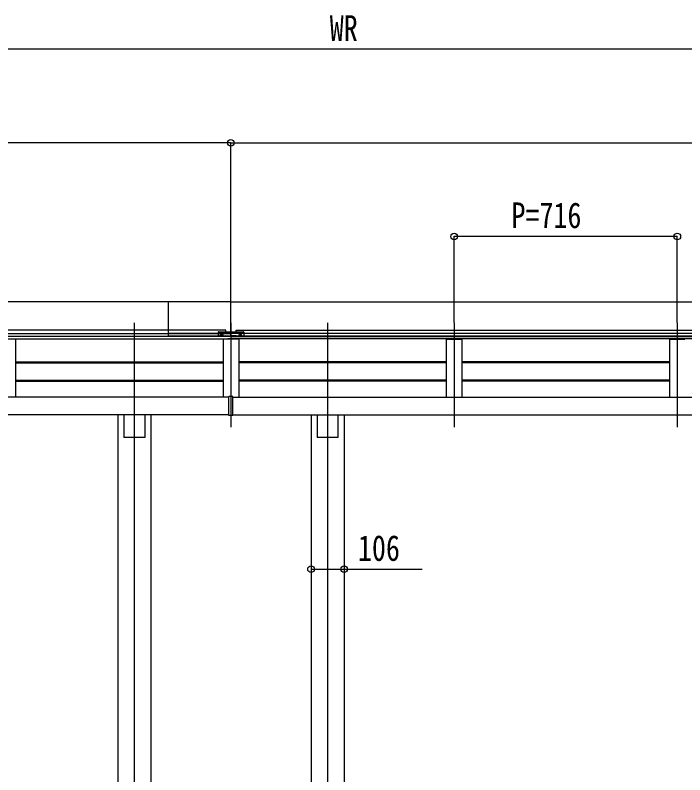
# Model space of a CAD drawing. Units: millimetres, scale not verified. Extents: x -10512 to 10512, y -7425 to 7425.
# Drawn here: x -6804 to -4656, y -2297 to 138 of the extents above; entities that cross this region are included whole.
import ezdxf
from ezdxf.enums import TextEntityAlignment as Align

# ---------------------------------------------------------------- set-up
doc = ezdxf.new("R2010")
doc.units = ezdxf.units.MM
doc.header["$LTSCALE"] = 40
for name, color, linetype in [('0-4_YKK_12', 2, 'Continuous'), ('0-5_YKK_13', 4, 'Continuous'), ('0-6_YKK_A1', 4, 'Continuous'), ('0-7_YKK_D', 6, 'Continuous')]:
    doc.layers.add(name, color=color, linetype=linetype)
doc.styles.add('ＭＳ ゴシック', font='')
doc.styles.get('ＭＳ ゴシック').set_extended_font_data('MS Gothic')

msp = doc.modelspace()

# ---------------------------------------------------------------- linework, layer by layer
at = {"layer": '0-4_YKK_12'}
for p, q in [((-6422.51, -847.87), (-6422.51, -4462.5)), ((-6112.51, -847.87), (-6112.51, -1182.85)), ((-5802.51, -847.87), (-5802.51, -4462.5)), ((-5396.51, -847.87), (-5396.51, -1182.85)), ((-5396.51, -847.87), (-5396.51, -1182.85)), ((-4680.51, -847.87), (-4680.51, -1182.85)), ((-4680.51, -847.87), (-4680.51, -1182.85))]:
    msp.add_line(p, q, dxfattribs=at)
at = {"layer": '0-5_YKK_13'}
for p, q in [((-6312.51, -891.44), (-6312.51, -781.14)), ((-8926.51, -882.24), (-6112.51, -882.24)), ((-6152.51, -882.24), (-6312.51, -882.24)), ((-6132.51, -891.44), (-6312.51, -891.44)), ((-6129.01, -890.44), (-6129.01, -890.44)), ((-2532.51, -882.24), (-6112.51, -882.24)), ((-6096.01, -890.44), (-6112.51, -890.44)), ((-6092.51, -891.44), (-5722.51, -891.44)), ((-6456.01, -1142.85), (-6456.01, -1215.88)), ((-5836.01, -1142.85), (-5836.01, -1215.88)), ((-5769.01, -1142.85), (-5769.01, -1215.88)), ((-5769.01, -1215.88), (-5836.01, -1215.88))]:
    msp.add_line(p, q, dxfattribs=at)
for points in [[(-8926.51, -781.14), (-8926.51, -891.22), (-6112.51, -891.22), (-6112.51, -781.14)], [(-2532.51, -781.14), (-2532.51, -891.22), (-6112.51, -891.22), (-6112.51, -781.14)]]:
    msp.add_lwpolyline(points, close=True, dxfattribs=at)
for points in [[(-5722.51, -882.24), (-6072.51, -882.24), (-6152.51, -882.24)], [(-6389.01, -1142.85), (-6389.01, -1215.88), (-6456.01, -1215.88)]]:
    msp.add_lwpolyline(points, dxfattribs=at)
for centre, start, end in [((-6126.19, -906.91), 99.69178, 112.19901), ((-6098.82, -906.91), 67.80099, 80.30822)]:
    msp.add_arc(centre, 16.71, start, end, dxfattribs=at)
at = {"layer": '0-6_YKK_A1'}
for p, q in [((-6129.01, -872), (-8910.01, -872)), ((-6129.01, -876.94), (-6129.01, -872)), ((-6096.01, -876.94), (-6096.01, -872)), ((-6096.01, -872), (-2549.01, -872)), ((-8936.81, -899.83), (-6102.21, -899.83)), ((-6112.51, -892.53), (-8926.51, -892.53)), ((-6153.51, -878.44), (-6153.51, -891.44)), ((-6153.51, -891.44), (-6129.51, -891.44)), ((-6152.01, -876.94), (-6073.01, -876.94)), ((-6146.91, -886.94), (-6138.11, -886.94)), ((-6144.75, -886.44), (-6143.64, -886.42)), ((-6144.75, -887.44), (-6143.64, -887.46)), ((-6143.64, -886.42), (-6143.13, -886.32)), ((-6143.64, -887.46), (-6143.13, -887.56)), ((-6143.03, -885.8), (-6143.13, -886.32)), ((-6143.03, -888.08), (-6143.13, -887.56)), ((-6143.01, -884.69), (-6143.03, -885.8)), ((-6143.01, -889.18), (-6143.03, -888.08)), ((-6142.51, -891.34), (-6142.51, -882.54)), ((-6142.01, -884.69), (-6141.99, -885.8)), ((-6142.01, -889.18), (-6141.99, -888.08)), ((-6141.99, -885.8), (-6141.89, -886.32)), ((-6141.99, -888.08), (-6141.89, -887.56)), ((-6141.37, -886.42), (-6141.89, -886.32)), ((-6141.37, -887.46), (-6141.89, -887.56)), ((-6140.26, -886.44), (-6141.37, -886.42)), ((-6140.26, -887.44), (-6141.37, -887.46)), ((-6131.68, -900.68), (-6136.52, -900.75)), ((-6093.33, -900.68), (-6131.68, -900.68)), ((-6129.51, -889.44), (-6095.51, -889.44)), ((-6129.51, -889.44), (-6129.51, -891.44)), ((-6129.39, -889.57), (-6129.34, -889.57)), ((-6129.01, -891.81), (-6129.01, -889.44)), ((-6127.77, -890.95), (-6127.72, -890.95)), ((-6126.86, -890.15), (-6126.85, -890.15)), ((-6126.35, -889.57), (-6126.3, -889.57)), ((-6124.73, -890.95), (-6124.68, -890.95)), ((-6123.31, -889.57), (-6123.26, -889.57)), ((-6122.99, -889.81), (-6122.9, -889.76)), ((-2522.21, -899.83), (-6122.81, -899.83)), ((-6121.69, -890.95), (-6121.64, -890.95)), ((-6120.35, -890.69), (-6120.34, -890.68)), ((-6120.27, -889.57), (-6120.22, -889.57)), ((-6118.65, -890.95), (-6118.6, -890.95)), ((-6118.18, -890.55), (-6118.1, -890.5)), ((-6117.23, -889.57), (-6117.18, -889.57)), ((-6117.23, -889.58), (-6117.22, -889.58)), ((-6115.61, -890.95), (-6115.56, -890.95)), ((-6114.19, -889.57), (-6114.14, -889.57)), ((-6113.84, -891.22), (-6113.83, -891.22)), ((-6112.57, -890.95), (-6112.52, -890.95)), ((-6112.51, -892.53), (-2532.51, -892.53)), ((-6111.15, -889.57), (-6111.1, -889.57)), ((-6110.72, -890.12), (-6110.71, -890.11)), ((-6110.69, -889.51), (-6110.61, -889.46)), ((-6109.53, -890.95), (-6109.48, -890.95)), ((-6108.11, -889.57), (-6108.06, -889.57)), ((-6106.49, -890.95), (-6106.44, -890.95)), ((-6105.07, -889.57), (-6105.02, -889.57)), ((-6104.21, -890.65), (-6104.2, -890.65)), ((-6103.45, -890.95), (-6103.4, -890.95)), ((-6102.03, -889.57), (-6101.98, -889.57)), ((-6101.42, -889.66), (-6101.41, -889.66)), ((-6101.4, -891.19), (-6101.31, -891.14)), ((-6100.41, -890.95), (-6100.36, -890.95)), ((-6098.99, -889.57), (-6098.94, -889.57)), ((-6097.7, -891.19), (-6097.69, -891.19)), ((-6097.37, -890.95), (-6097.32, -890.95)), ((-6096.01, -891.81), (-6096.01, -889.44)), ((-6095.95, -889.57), (-6095.9, -889.57)), ((-6095.51, -889.44), (-6095.51, -891.44)), ((-6095.51, -891.44), (-6071.51, -891.44)), ((-6088.49, -900.75), (-6093.33, -900.68)), ((-6086.91, -886.94), (-6078.11, -886.94)), ((-6084.75, -886.44), (-6083.64, -886.42)), ((-6084.75, -887.44), (-6083.64, -887.46)), ((-6083.64, -886.42), (-6083.13, -886.32)), ((-6083.64, -887.46), (-6083.13, -887.56)), ((-6083.03, -885.8), (-6083.13, -886.32)), ((-6083.03, -888.08), (-6083.13, -887.56)), ((-6083.01, -884.69), (-6083.03, -885.8)), ((-6083.01, -889.18), (-6083.03, -888.08)), ((-6082.51, -891.34), (-6082.51, -882.54)), ((-6082.01, -884.69), (-6081.99, -885.8)), ((-6082.01, -889.18), (-6081.99, -888.08)), ((-6081.99, -885.8), (-6081.89, -886.32)), ((-6081.99, -888.08), (-6081.89, -887.56)), ((-6081.37, -886.42), (-6081.89, -886.32)), ((-6081.37, -887.46), (-6081.89, -887.56)), ((-6080.26, -886.44), (-6081.37, -886.42)), ((-6080.26, -887.44), (-6081.37, -887.46)), ((-6071.51, -878.44), (-6071.51, -891.44)), ((-5420.52, -900.75), (-5415.68, -900.68)), ((-5415.68, -900.68), (-5377.33, -900.68)), ((-5377.33, -900.68), (-5372.49, -900.75)), ((-4704.52, -900.75), (-4699.68, -900.68)), ((-4699.68, -900.68), (-4661.33, -900.68)), ((-4661.33, -900.68), (-4656.49, -900.75)), ((-6803.51, -901.75), (-6803.51, -1086.53)), ((-6137.51, -901.75), (-6137.51, -1086.53)), ((-6087.51, -901.75), (-6087.51, -1086.53)), ((-5421.51, -901.75), (-5421.51, -1086.53)), ((-5371.51, -901.75), (-5371.51, -1086.53)), ((-4705.51, -901.75), (-4705.51, -1086.53)), ((-6803.51, -973.25), (-6137.51, -973.25)), ((-5421.51, -973.25), (-6087.51, -973.25)), ((-4705.53, -973.25), (-5371.53, -973.25)), ((-6803.53, -976.18), (-6137.53, -976.18)), ((-5421.48, -976.18), (-6087.48, -976.18)), ((-4705.51, -976.18), (-5371.51, -976.18)), ((-6803.53, -1035.09), (-6137.53, -1035.09)), ((-6803.51, -1032.16), (-6137.51, -1032.16)), ((-5421.51, -1032.16), (-6087.51, -1032.16)), ((-5421.48, -1035.09), (-6087.48, -1035.09)), ((-4705.53, -1032.16), (-5371.53, -1032.16)), ((-4705.51, -1035.09), (-5371.51, -1035.09)), ((-6119.01, -1086.53), (-8926.51, -1086.53)), ((-6106.01, -1084.36), (-6119.01, -1084.36)), ((-6106.01, -1145.27), (-6106.01, -1084.36)), ((-6106.01, -1086.53), (-2532.51, -1086.53)), ((-6119.01, -1142.85), (-8926.51, -1142.85)), ((-6475.51, -1142.85), (-6475.51, -4262.5)), ((-6369.51, -1142.85), (-6369.51, -4262.5)), ((-6106.01, -1142.85), (-2532.51, -1142.85)), ((-5855.51, -1142.85), (-5855.51, -4262.5)), ((-5749.51, -1142.85), (-5749.51, -4262.5))]:
    msp.add_line(p, q, dxfattribs=at)
for points in [[(-6129.01, -892.53), (-6129.01, -891.81), (-8910.01, -891.81)], [(-6096.01, -892.53), (-6096.01, -891.81), (-2549.01, -891.81)], [(-6106.01, -1145.27), (-6119.01, -1145.27), (-6119.01, -1084.36)]]:
    msp.add_lwpolyline(points, dxfattribs=at)
msp.add_lwpolyline([(-6129.51, -889.44), (-6095.51, -889.44), (-6095.51, -891.44), (-6129.51, -891.44)], close=True, dxfattribs=at)
for centre, radius in [((-6142.51, -886.94), 4), ((-6140.39, -889.06), 0.3), ((-6082.51, -886.94), 4), ((-6080.39, -889.06), 0.3)]:
    msp.add_circle(centre, radius, dxfattribs=at)
for centre, radius, start, end in [((-6804.5, -901.75), 0.997, 0.14352, 89.33218), ((-6152.01, -878.44), 1.5, 90, 180), ((-6142.51, -886.94), 2.3, 167.44414, 192.55586), ((-6142.51, -886.94), 2.3, 77.44414, 102.55586), ((-6142.51, -886.94), 2.3, 257.44414, 282.55586), ((-6142.51, -886.94), 2.3, 347.44414, 12.55586), ((-6136.51, -901.75), 0.997, 90.66775, 180.15039), ((-6088.5, -901.75), 0.997, 0.14352, 89.33218), ((-6082.51, -886.94), 2.3, 167.44414, 192.55586), ((-6082.51, -886.94), 2.3, 77.44414, 102.55586), ((-6082.51, -886.94), 2.3, 257.44414, 282.55586), ((-6082.51, -886.94), 2.3, 347.44414, 12.55586), ((-6073.01, -878.44), 1.5, 0, 90), ((-5420.51, -901.75), 0.997, 90.66782, 179.85648), ((-5372.5, -901.75), 0.997, 359.84961, 89.33225), ((-4704.51, -901.75), 0.997, 90.66782, 179.85648)]:
    msp.add_arc(centre, radius, start, end, dxfattribs=at)
at = {"layer": '0-7_YKK_D'}
for p, q in [((-2637.51, 28.56), (-8821.51, 28.56)), ((-6112.51, -271.44), (-8926.51, -271.44)), ((-6112.51, -859.04), (-6112.51, -270.44)), ((-6112.51, -859.04), (-6112.51, -270.44)), ((-6112.51, -271.44), (-2532.51, -271.44)), ((-5396.51, -846.87), (-5396.51, -570.44)), ((-4680.51, -571.44), (-5396.51, -571.44)), ((-4680.51, -846.87), (-4680.51, -570.44)), ((-5855.51, -1610.93), (-5855.51, -1638.9)), ((-5749.51, -1610.93), (-5749.51, -1638.9))]:
    msp.add_line(p, q, dxfattribs=at)
msp.add_lwpolyline([(-5855.51, -1637.9), (-5749.51, -1637.9), (-5499.01, -1637.9)], dxfattribs=at)
for centre in [(-6112.51, -271.44), (-6112.51, -271.44), (-5396.51, -571.44), (-4680.51, -571.44), (-5855.51, -1637.9), (-5749.51, -1637.9)]:
    msp.add_circle(centre, 10.62, dxfattribs=at)

# ---------------------------------------------------------------- texts
at = {"layer": '0-7_YKK_D', "style": 'ＭＳ ゴシック', "width": 0.8}
for s, p in [('WR', (-5795.51, 30.56)), ('P=716', (-5212.51, -569.44)), ('106', (-5705.01, -1635.9))]:
    msp.add_text(s, height=82.48, dxfattribs=at).set_placement(p, align=Align.BOTTOM_LEFT)

doc.saveas('drawing.dxf')
